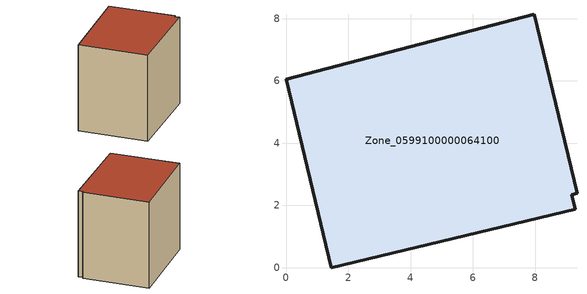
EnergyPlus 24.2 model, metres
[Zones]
Zone_0599100000064100
 floor ground (C_G): 9.35,2.38 9.17,2.34 9.29,1.88 1.45,0 0,6.04 7.97,8.13 z0
 wall outside (C_F): 9.35,2.38 7.97,8.13 0,6.04 1.45,0 9.29,1.88 9.17,2.34 9.35,2.38 z0:7.93
 roof outside (C_R): 9.17,2.34 9.35,2.38 7.97,8.13 0,6.04 1.45,0 9.29,1.88 z7.93
[BUILDING]
Pand.0599100000064100: North Axis=0; Terrain=City; Loads Convergence Tolerance Value=0.04; Temperature Convergence Tolerance Value=0.4; Solar Distribution=FullExterior; Maximum Number of Warmup Days=25; Minimum Number of Warmup Days=1
[Site:Location]
Rotterdam.The.Hague.AP_ZH_NLD Design_Conditions: Latitude=51.96; Longitude=4.45; Time Zone=1; Elevation=-4.5
[SITE:GROUNDTEMPERATURE:BUILDINGSURFACE]
18, 18, 18, 18, 18, 18, 18, 18, 18, 18, 18, 18
[MATERIAL] Thermal Absorptance=0.9; Solar Absorptance=0.7; Visible Absorptance=0.7
Name | Roughness | Thickness | Conductivity | Density | Specific Heat
G.TC.1965-1974 | MediumSmooth | 0.15 | 0.882353 | 540 | 1210
F.TC.1965-1974 | Rough | 0.3 | 0.697674 | 1920 | 840
R.TC.1965-1974 | MediumRough | 0.2 | 0.232558 | 1500 | 1000
[CONSTRUCTION]
C_G: G.TC.1965-1974
C_F: F.TC.1965-1974
C_R: R.TC.1965-1974
[ZONE]
Zone_0599100000064100: Type=1; Multiplier=1; Ceiling Height=Autocalculate; Volume=Autocalculate; Floor Area=autocalculate; Part of Total Floor Area=Yes
[ZONEINFILTRATION:DESIGNFLOWRATE]
Infil_Zone_0599100000064100: Zone or ZoneList or Space or SpaceList=Zone_0599100000064100; Schedule=AlwaysOn; Design Flow Rate Calculation Method=Flow/Area; Flow Rate per Floor Area=0.003; Constant Term Coefficient=1; Temperature Term Coefficient=0; Velocity Term Coefficient=0; Velocity Squared Term Coefficient=0
[HVACTEMPLATE:ZONE:IDEALLOADSAIRSYSTEM]
Zone_0599100000064100: Maximum Heating Supply Air Temperature=50; Minimum Cooling Supply Air Temperature=13; Maximum Heating Supply Air Humidity Ratio=0.0156; Minimum Cooling Supply Air Humidity Ratio=0.0077; Heating Limit=NoLimit; Cooling Limit=NoLimit; Dehumidification Control Type=ConstantSensibleHeatRatio; Cooling Sensible Heat Ratio=0.7; Dehumidification Setpoint=60; Humidification Control Type=None; Humidification Setpoint=30; Outdoor Air Method=None; Outdoor Air Flow Rate per Person=0.00944; Outdoor Air Flow Rate per Zone Floor Area=0; Outdoor Air Flow Rate per Zone=0; Demand Controlled Ventilation Type=None; Outdoor Air Economizer Type=NoEconomizer; Heat Recovery Type=None; Sensible Heat Recovery Effectiveness=0.7; Latent Heat Recovery Effectiveness=0.65
[ZONECONTROL:THERMOSTAT]
ThermostatControl_Zone_0599100000064100: Zone or ZoneList=Zone_0599100000064100; Control Type Schedule=DualSetpointControlType; Control 1=Thermostat_Zone_0599100000064100; Temperature Difference Between Cutout And Setpoint=0
[THERMOSTATSETPOINT:DUALSETPOINT]
Thermostat_Zone_0599100000064100: Heating Setpoint Temperature Schedule=HeatingSetpoint_Zone_0599100000064100; Cooling Setpoint Temperature Schedule=CoolingSetpoint_Zone_0599100000064100
[SCHEDULE:COMPACT]
HeatingSetpoint_Zone_0599100000064100: Through: 12/31, For: AllDays, Until: 24:00, 21
CoolingSetpoint_Zone_0599100000064100: Through: 12/31, For: AllDays, Until: 24:00, 24
DualSetpointControlType: Through: 12/31, For: AllDays, Until: 24:00, 4
AlwaysOn: Through: 12/31, For: AllDays, Until: 24:00, 1
